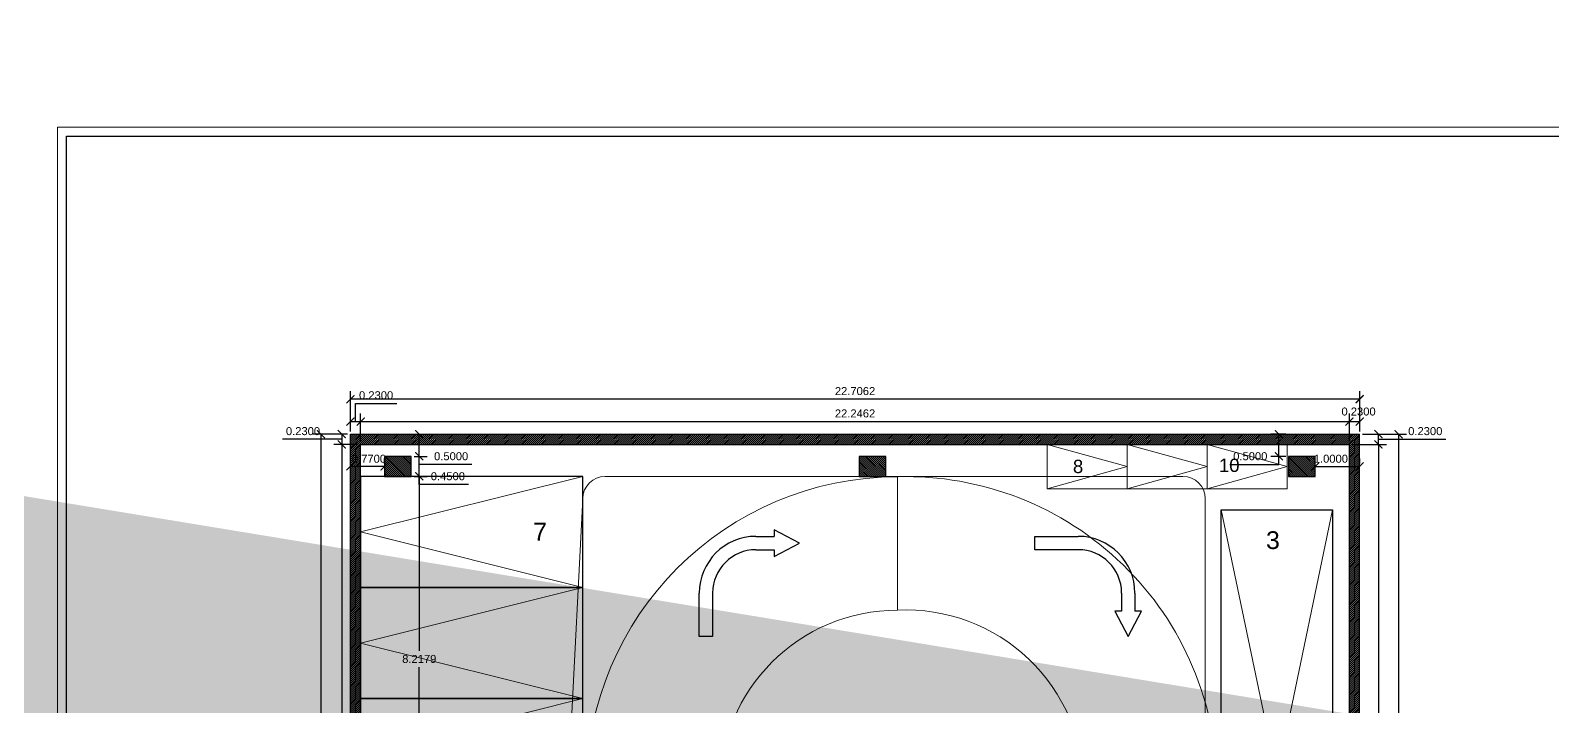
# Model space of a CAD drawing. Header units: metres. Extents: x -1560916 to -1560612, y 43591 to 43809.
# Drawn here: x -1560857.57 to -1560823.32, y 43709.53 to 43724.74 of the extents above; entities that cross this region are included whole.
import ezdxf

# ---------------------------------------------------------------- set-up
doc = ezdxf.new("R2010")
doc.units = ezdxf.units.M
doc.header["$LTSCALE"] = 750
doc.header["$MEASUREMENT"] = 0
doc.header["$PDMODE"] = 35
doc.header["$PDSIZE"] = 50
doc.layers.get('0').update_dxf_attribs({"lineweight": 5})
doc.layers.get('Defpoints').update_dxf_attribs({"lineweight": 0})
for name, color, linetype, lineweight in [('AR_DIM WRK', 3, 'Continuous', 13), ('AR_DRIVE WAY', 173, 'Continuous', 9), ('CAR', 6, 'Continuous', 13), ('column', 242, 'Continuous', 25), ('DIM-1', 8, 'Continuous', 18), ('ED', 30, 'Continuous', 0), ('HAT', 8, 'Continuous', 5), ('HATCH2', 8, 'Continuous', 5), ('TWO WHEELER', 8, 'Continuous', 13), ('wall', 7, 'Continuous', 30)]:
    doc.layers.add(name, color=color, linetype=linetype, lineweight=lineweight)
doc.layers.add('DRIVEWAY', color=6, linetype='Continuous')
doc.layers.add('PARKING_SLOT', color=30, linetype='Continuous', plot=False)
doc.styles.add('RS1', font='romans.shx', dxfattribs={"width": 0.75})
doc.styles.get("Standard").update_dxf_attribs({"font": 'arial.ttf'})
doc.dimstyles.new('DIM-100', dxfattribs={"dimtxt": 200, "dimasz": 100, "dimexe": 25, "dimexo": 25, "dimgap": 35, "dimtad": 1, "dimdec": 0, "dimrnd": 5, "dimzin": 0, "dimdsep": 46, "dimtxsty": 'RS1', "dimblk": 'ARCHTICK', "dimcen": 100, "dimdle": 25, "dimclrd": 8, "dimclre": 8, "dimclrt": 4, "dimadec": 0, "dimazin": 0, "dimtfac": 0.5, "dimtdec": 0, "dimtmove": 1, "dimatfit": 0, "dimfxl": 75, "dimfrac": 1, "dimtolj": 1, "dimtzin": 0, "dimarcsym": 2})
doc.dimstyles.get("Standard").update_dxf_attribs({"dimtxt": 0.18, "dimasz": 0.18, "dimexe": 0.18, "dimexo": 0.0625, "dimgap": 0.09, "dimtad": 1, "dimtih": 1, "dimtoh": 1, "dimdec": 4, "dimzin": 0, "dimdsep": 46, "dimtxsty": 'Standard', "dimblk": 'ARCHTICK', "dimcen": 0.09, "dimadec": 0, "dimazin": 0, "dimtfac": 1, "dimtdec": 4, "dimtofl": 0, "dimtmove": 0, "dimatfit": 3, "dimldrblk": 'ARCHTICK', "dimfxl": 1, "dimtolj": 1, "dimtzin": 0, "dimarcsym": 0})

# ---------------------------------------------------------------- blocks, each defined once
blk = doc.blocks.new('CAR1')
at = {"layer": 'CAR'}
for p, q in [((0, -6000), (1250, 0)), ((0, -6000), (1250, 0)), ((1250, 0), (2500, -6000)), ((1250, 0), (2500, -6000))]:
    blk.add_line(p, q, dxfattribs=at)
blk.add_lwpolyline([(0, -6000), (2500, -6000), (2500, 0), (0, 0)], close=True, dxfattribs=at)
blk.add_lwpolyline([(0, -6000), (2500, -6000), (2500, 0), (0, 0)], close=True, dxfattribs=at)
blk = doc.blocks.new('A$C1B39315A')
at = {"layer": 'HAT'}
h = blk.add_hatch(dxfattribs=at)
h.set_pattern_fill('ANSI31', color=256, scale=250, style=0)
h.set_pattern_definition([(45, (1235526.34, -160224.39), (-22.0970869, 22.0970869), [])])
h.paths.add_polyline_path([(-450, 0), (0, 0), (0, 600), (-450, 600)])
at = {"layer": 'column'}
blk.add_lwpolyline([(-450, 0), (0, 0), (0, 600), (-450, 600)], close=True, dxfattribs=at)
blk = doc.blocks.new('CAR')
at = {"layer": 'CAR'}
for p, q in [((142669, 42114), (137669, 43364)), ((142669, 42114), (137669, 43364)), ((137669, 40864), (142669, 42114)), ((137669, 40864), (142669, 42114))]:
    blk.add_line(p, q, dxfattribs=at)
blk.add_lwpolyline([(137669, 40864), (137669, 43364), (142669, 43364), (142669, 40864)], close=True, dxfattribs=at)
blk.add_lwpolyline([(137669, 40864), (137669, 43364), (142669, 43364), (142669, 40864)], close=True, dxfattribs=at)
blk = doc.blocks.new('*U58')
for p, q in [((1500, 3000), (2049, 3000)), ((1500, 2600), (2049, 2600)), ((-200, 0), (-200, 1300)), ((200, 1300), (200, 0)), ((200, 0), (-200, 0))]:
    blk.add_line(p, q)
blk.add_lwpolyline([(2049, 2600), (2049, 2400), (2800, 2800), (2049, 3200), (2049, 3000)])
for radius in [1700, 1300]:
    blk.add_arc((1500, 1300), radius, 90, 180)
blk = doc.blocks.new('*U59')
for p, q in [((0, -200), (0, 200)), ((0, 200), (1300, 200)), ((1300, -200), (0, -200)), ((2600, -1500), (2600, -2049)), ((3000, -1500), (3000, -2049))]:
    blk.add_line(p, q)
blk.add_lwpolyline([(2600, -2049), (2400, -2049), (2800, -2800), (3200, -2049), (3000, -2049)])
for radius in [1700, 1300]:
    blk.add_arc((1300, -1500), radius, 360, 90)
blk = doc.blocks.new('_ArchTick')
at = {"color": 0, "linetype": 'ByBlock', "const_width": 0.15}
blk.add_lwpolyline([(-0.5, -0.5), (0.5, 0.5)], dxfattribs=at)
blk = doc.blocks.new('*D89')
at = {"layer": 'Defpoints', "color": 0, "transparency": 16777216}
for p in [(-1560850.137, 43715.941), (-1560850.367, 43715.658), (-1560850.137, 43715.428)]:
    blk.add_point(p, dxfattribs=at)
at = {"layer": 'ED', "color": 0, "lineweight": -2, "transparency": 16777216}
for p, q in [((-1560850.252, 43715.941), (-1560850.252, 43716.35)), ((-1560850.252, 43716.35), (-1560849.326, 43716.35)), ((-1560850.367, 43715.721), (-1560850.367, 43716.121)), ((-1560850.137, 43715.491), (-1560850.137, 43716.121)), ((-1560850.367, 43715.941), (-1560850.137, 43715.941))]:
    blk.add_line(p, q, dxfattribs=at)
at = {"layer": 'ED', "color": 0, "lineweight": -2, "transparency": 16777216, "xscale": 0.18, "yscale": 0.18, "zscale": 0.18, "rotation": 180}
blk.add_blockref('_ArchTick', (-1560850.367, 43715.941), dxfattribs=at)
at = {"layer": 'ED', "color": 0, "lineweight": -2, "transparency": 16777216, "xscale": 0.18, "yscale": 0.18, "zscale": 0.18}
blk.add_blockref('_ArchTick', (-1560850.137, 43715.941), dxfattribs=at)
at = {"layer": 'ED', "color": 0, "transparency": 16777216, "insert": (-1560849.789, 43716.532), "char_height": 0.18, "attachment_point": 5}
blk.add_mtext('\\A1;0.2300', dxfattribs=at)
blk = doc.blocks.new('*D90')
at = {"layer": 'Defpoints', "color": 0, "transparency": 16777216}
for p in [(-1560827.891, 43715.941), (-1560850.137, 43715.428), (-1560827.891, 43715.428)]:
    blk.add_point(p, dxfattribs=at)
at = {"layer": 'ED', "color": 0, "lineweight": -2, "transparency": 16777216}
for p, q in [((-1560850.137, 43715.491), (-1560850.137, 43716.121)), ((-1560827.891, 43715.491), (-1560827.891, 43716.121)), ((-1560850.137, 43715.941), (-1560827.891, 43715.941))]:
    blk.add_line(p, q, dxfattribs=at)
at = {"layer": 'ED', "color": 0, "lineweight": -2, "transparency": 16777216, "xscale": 0.18, "yscale": 0.18, "zscale": 0.18, "rotation": 180}
blk.add_blockref('_ArchTick', (-1560850.137, 43715.941), dxfattribs=at)
at = {"layer": 'ED', "color": 0, "lineweight": -2, "transparency": 16777216, "xscale": 0.18, "yscale": 0.18, "zscale": 0.18}
blk.add_blockref('_ArchTick', (-1560827.891, 43715.941), dxfattribs=at)
at = {"layer": 'ED', "color": 0, "transparency": 16777216, "insert": (-1560839.014, 43716.123), "char_height": 0.18, "attachment_point": 5}
blk.add_mtext('\\A1;22.2462', dxfattribs=at)
blk = doc.blocks.new('*D91')
at = {"layer": 'Defpoints', "color": 0, "transparency": 16777216}
for p in [(-1560827.661, 43715.941), (-1560827.891, 43715.428), (-1560827.661, 43715.658)]:
    blk.add_point(p, dxfattribs=at)
at = {"layer": 'ED', "color": 0, "lineweight": -2, "transparency": 16777216}
for p, q in [((-1560827.891, 43715.491), (-1560827.891, 43716.121)), ((-1560827.661, 43715.721), (-1560827.661, 43716.121)), ((-1560827.891, 43715.941), (-1560827.661, 43715.941))]:
    blk.add_line(p, q, dxfattribs=at)
at = {"layer": 'ED', "color": 0, "lineweight": -2, "transparency": 16777216, "xscale": 0.18, "yscale": 0.18, "zscale": 0.18, "rotation": 180}
blk.add_blockref('_ArchTick', (-1560827.891, 43715.941), dxfattribs=at)
at = {"layer": 'ED', "color": 0, "lineweight": -2, "transparency": 16777216, "xscale": 0.18, "yscale": 0.18, "zscale": 0.18}
blk.add_blockref('_ArchTick', (-1560827.661, 43715.941), dxfattribs=at)
at = {"layer": 'ED', "color": 0, "transparency": 16777216, "insert": (-1560827.686, 43716.166), "char_height": 0.18, "attachment_point": 5}
blk.add_mtext('\\A1;0.2300', dxfattribs=at)
blk = doc.blocks.new('*D92')
at = {"layer": 'Defpoints', "color": 0, "transparency": 16777216}
for p in [(-1560850.367, 43716.445), (-1560850.367, 43715.658), (-1560827.661, 43715.658)]:
    blk.add_point(p, dxfattribs=at)
at = {"layer": 'ED', "color": 0, "lineweight": -2, "transparency": 16777216}
for p, q in [((-1560850.367, 43715.721), (-1560850.367, 43716.625)), ((-1560827.661, 43716.445), (-1560850.367, 43716.445)), ((-1560827.661, 43715.721), (-1560827.661, 43716.625))]:
    blk.add_line(p, q, dxfattribs=at)
at = {"layer": 'ED', "color": 0, "lineweight": -2, "transparency": 16777216, "xscale": 0.18, "yscale": 0.18, "zscale": 0.18, "rotation": 180}
blk.add_blockref('_ArchTick', (-1560850.367, 43716.445), dxfattribs=at)
at = {"layer": 'ED', "color": 0, "lineweight": -2, "transparency": 16777216, "xscale": 0.18, "yscale": 0.18, "zscale": 0.18}
blk.add_blockref('_ArchTick', (-1560827.661, 43716.445), dxfattribs=at)
at = {"layer": 'ED', "color": 0, "transparency": 16777216, "insert": (-1560839.014, 43716.626), "char_height": 0.18, "attachment_point": 5}
blk.add_mtext('\\A1;22.7062', dxfattribs=at)
blk = doc.blocks.new('*D93')
at = {"layer": 'Defpoints', "color": 0, "transparency": 16777216}
for p in [(-1560850.562, 43715.428), (-1560850.367, 43715.658), (-1560850.137, 43715.428)]:
    blk.add_point(p, dxfattribs=at)
at = {"layer": 'ED', "color": 0, "lineweight": -2, "transparency": 16777216}
for p, q in [((-1560850.971, 43715.543), (-1560851.897, 43715.543)), ((-1560850.562, 43715.543), (-1560850.971, 43715.543)), ((-1560850.43, 43715.658), (-1560850.742, 43715.658)), ((-1560850.2, 43715.428), (-1560850.742, 43715.428)), ((-1560850.562, 43715.658), (-1560850.562, 43715.428))]:
    blk.add_line(p, q, dxfattribs=at)
at = {"layer": 'ED', "color": 0, "lineweight": -2, "transparency": 16777216, "xscale": 0.18, "yscale": 0.18, "zscale": 0.18}
for p, rotation in [((-1560850.562, 43715.658), 90), ((-1560850.562, 43715.428), 270)]:
    blk.add_blockref('_ArchTick', p, dxfattribs=dict(at, rotation=rotation))
at = {"layer": 'ED', "color": 0, "transparency": 16777216, "insert": (-1560851.434, 43715.725), "char_height": 0.18, "attachment_point": 5}
blk.add_mtext('\\A1;0.2300', dxfattribs=at)
blk = doc.blocks.new('*D94')
at = {"layer": 'Defpoints', "color": 0, "transparency": 16777216}
for p in [(-1560850.137, 43715.428), (-1560850.562, 43695.813), (-1560850.367, 43695.813)]:
    blk.add_point(p, dxfattribs=at)
at = {"layer": 'ED', "color": 0, "lineweight": -2, "transparency": 16777216}
for p, q in [((-1560850.2, 43715.428), (-1560850.742, 43715.428)), ((-1560850.562, 43715.428), (-1560850.562, 43705.802)), ((-1560850.562, 43695.813), (-1560850.562, 43705.439)), ((-1560850.43, 43695.813), (-1560850.742, 43695.813))]:
    blk.add_line(p, q, dxfattribs=at)
at = {"layer": 'ED', "color": 0, "lineweight": -2, "transparency": 16777216, "xscale": 0.18, "yscale": 0.18, "zscale": 0.18}
for p, rotation in [((-1560850.562, 43715.428), 90), ((-1560850.562, 43695.813), 270)]:
    blk.add_blockref('_ArchTick', p, dxfattribs=dict(at, rotation=rotation))
at = {"layer": 'ED', "color": 0, "transparency": 16777216, "insert": (-1560850.562, 43705.62), "char_height": 0.18, "attachment_point": 5}
blk.add_mtext('\\A1;19.6158', dxfattribs=at)
blk = doc.blocks.new('*D96')
at = {"layer": 'Defpoints', "color": 0, "transparency": 16777216}
for p in [(-1560851.03, 43715.658), (-1560850.367, 43715.658), (-1560846.367, 43691.813)]:
    blk.add_point(p, dxfattribs=at)
at = {"layer": 'ED', "color": 0, "lineweight": -2, "transparency": 16777216}
for p, q in [((-1560850.43, 43715.658), (-1560851.21, 43715.658)), ((-1560851.03, 43715.658), (-1560851.03, 43703.917)), ((-1560851.03, 43691.813), (-1560851.03, 43703.554)), ((-1560846.43, 43691.813), (-1560851.21, 43691.813))]:
    blk.add_line(p, q, dxfattribs=at)
at = {"layer": 'ED', "color": 0, "lineweight": -2, "transparency": 16777216, "xscale": 0.18, "yscale": 0.18, "zscale": 0.18}
for p, rotation in [((-1560851.03, 43715.658), 90), ((-1560851.03, 43691.813), 270)]:
    blk.add_blockref('_ArchTick', p, dxfattribs=dict(at, rotation=rotation))
at = {"layer": 'ED', "color": 0, "transparency": 16777216, "insert": (-1560851.03, 43703.735), "char_height": 0.18, "attachment_point": 5}
blk.add_mtext('\\A1;23.8458', dxfattribs=at)
blk = doc.blocks.new('*D108')
at = {"layer": 'Defpoints', "color": 0, "transparency": 16777216}
for p in [(-1560827.891, 43715.428), (-1560827.241, 43715.428), (-1560827.661, 43695.813)]:
    blk.add_point(p, dxfattribs=at)
at = {"layer": 'ED', "color": 0, "lineweight": -2, "transparency": 16777216}
for p, q in [((-1560827.829, 43715.428), (-1560827.061, 43715.428)), ((-1560827.241, 43715.428), (-1560827.241, 43705.802)), ((-1560827.241, 43695.813), (-1560827.241, 43705.439)), ((-1560827.599, 43695.813), (-1560827.061, 43695.813))]:
    blk.add_line(p, q, dxfattribs=at)
at = {"layer": 'ED', "color": 0, "lineweight": -2, "transparency": 16777216, "xscale": 0.18, "yscale": 0.18, "zscale": 0.18}
for p, rotation in [((-1560827.241, 43715.428), 90), ((-1560827.241, 43695.813), 270)]:
    blk.add_blockref('_ArchTick', p, dxfattribs=dict(at, rotation=rotation))
at = {"layer": 'ED', "color": 0, "transparency": 16777216, "insert": (-1560827.241, 43705.62), "char_height": 0.18, "attachment_point": 5}
blk.add_mtext('\\A1;19.6158', dxfattribs=at)
blk = doc.blocks.new('*D109')
at = {"layer": 'Defpoints', "color": 0, "transparency": 16777216}
for p in [(-1560827.891, 43715.428), (-1560827.661, 43715.658), (-1560827.241, 43715.658)]:
    blk.add_point(p, dxfattribs=at)
at = {"layer": 'ED', "color": 0, "lineweight": -2, "transparency": 16777216}
for p, q in [((-1560827.829, 43715.428), (-1560827.061, 43715.428)), ((-1560827.599, 43715.658), (-1560827.061, 43715.658)), ((-1560827.241, 43715.428), (-1560827.241, 43715.658)), ((-1560827.241, 43715.543), (-1560826.648, 43715.543)), ((-1560826.648, 43715.543), (-1560825.721, 43715.543))]:
    blk.add_line(p, q, dxfattribs=at)
at = {"layer": 'ED', "color": 0, "lineweight": -2, "transparency": 16777216, "xscale": 0.18, "yscale": 0.18, "zscale": 0.18}
for p, rotation in [((-1560827.241, 43715.658), 90), ((-1560827.241, 43715.428), 270)]:
    blk.add_blockref('_ArchTick', p, dxfattribs=dict(at, rotation=rotation))
at = {"layer": 'ED', "color": 0, "transparency": 16777216, "insert": (-1560826.185, 43715.725), "char_height": 0.18, "attachment_point": 5}
blk.add_mtext('\\A1;0.2300', dxfattribs=at)
blk = doc.blocks.new('*D110')
at = {"layer": 'Defpoints', "color": 0, "transparency": 16777216}
for p in [(-1560827.661, 43715.658), (-1560831.661, 43691.813), (-1560826.786, 43691.813)]:
    blk.add_point(p, dxfattribs=at)
at = {"layer": 'ED', "color": 0, "lineweight": -2, "transparency": 16777216}
for p, q in [((-1560827.599, 43715.658), (-1560826.606, 43715.658)), ((-1560826.786, 43715.658), (-1560826.786, 43703.917)), ((-1560826.786, 43691.813), (-1560826.786, 43703.554)), ((-1560831.599, 43691.813), (-1560826.606, 43691.813))]:
    blk.add_line(p, q, dxfattribs=at)
at = {"layer": 'ED', "color": 0, "lineweight": -2, "transparency": 16777216, "xscale": 0.18, "yscale": 0.18, "zscale": 0.18}
for p, rotation in [((-1560826.786, 43715.658), 90), ((-1560826.786, 43691.813), 270)]:
    blk.add_blockref('_ArchTick', p, dxfattribs=dict(at, rotation=rotation))
at = {"layer": 'ED', "color": 0, "transparency": 16777216, "insert": (-1560826.786, 43703.735), "char_height": 0.18, "attachment_point": 5}
blk.add_mtext('\\A1;23.8458', dxfattribs=at)
blk = doc.blocks.new('*D111')
at = {"layer": 'Defpoints', "color": 0, "transparency": 16777216}
for p in [(-1560829.478, 43715.658), (-1560829.261, 43715.658), (-1560829.261, 43715.158)]:
    blk.add_point(p, dxfattribs=at)
at = {"layer": 'ED', "color": 0, "lineweight": -2, "transparency": 16777216}
for p, q in [((-1560829.324, 43715.658), (-1560829.658, 43715.658)), ((-1560829.478, 43715.158), (-1560829.478, 43715.658)), ((-1560830.585, 43714.978), (-1560829.478, 43714.978)), ((-1560829.324, 43715.158), (-1560829.658, 43715.158)), ((-1560829.478, 43714.978), (-1560829.478, 43715.158))]:
    blk.add_line(p, q, dxfattribs=at)
at = {"layer": 'ED', "color": 0, "lineweight": -2, "transparency": 16777216, "xscale": 0.18, "yscale": 0.18, "zscale": 0.18}
for p, rotation in [((-1560829.478, 43715.658), 90), ((-1560829.478, 43715.158), 270)]:
    blk.add_blockref('_ArchTick', p, dxfattribs=dict(at, rotation=rotation))
at = {"layer": 'ED', "color": 0, "transparency": 16777216, "insert": (-1560830.122, 43715.16), "char_height": 0.18, "attachment_point": 5}
blk.add_mtext('\\A1;0.5000', dxfattribs=at)
blk = doc.blocks.new('*D112')
at = {"layer": 'Defpoints', "color": 0, "transparency": 16777216}
for p in [(-1560828.661, 43714.933), (-1560827.661, 43714.933), (-1560827.661, 43714.933)]:
    blk.add_point(p, dxfattribs=at)
at = {"layer": 'ED', "color": 0, "lineweight": -2, "transparency": 16777216}
for p, q in [((-1560828.661, 43714.996), (-1560828.661, 43715.113)), ((-1560827.661, 43714.996), (-1560827.661, 43715.113)), ((-1560828.661, 43714.933), (-1560827.661, 43714.933))]:
    blk.add_line(p, q, dxfattribs=at)
at = {"layer": 'ED', "color": 0, "lineweight": -2, "transparency": 16777216, "xscale": 0.18, "yscale": 0.18, "zscale": 0.18, "rotation": 180}
blk.add_blockref('_ArchTick', (-1560828.661, 43714.933), dxfattribs=at)
at = {"layer": 'ED', "color": 0, "lineweight": -2, "transparency": 16777216, "xscale": 0.18, "yscale": 0.18, "zscale": 0.18}
blk.add_blockref('_ArchTick', (-1560827.661, 43714.933), dxfattribs=at)
at = {"layer": 'ED', "color": 0, "transparency": 16777216, "insert": (-1560828.309, 43715.104), "char_height": 0.18, "attachment_point": 5}
blk.add_mtext('\\A1;1.0000', dxfattribs=at)
blk = doc.blocks.new('*D113')
at = {"layer": 'Defpoints', "color": 0, "transparency": 16777216}
for p in [(-1560848.997, 43715.658), (-1560848.818, 43715.658), (-1560848.997, 43715.158)]:
    blk.add_point(p, dxfattribs=at)
at = {"layer": 'ED', "color": 0, "lineweight": -2, "transparency": 16777216}
for p, q in [((-1560848.935, 43715.658), (-1560848.638, 43715.658)), ((-1560848.818, 43715.158), (-1560848.818, 43715.658)), ((-1560848.935, 43715.158), (-1560848.638, 43715.158)), ((-1560848.818, 43714.978), (-1560848.818, 43715.158)), ((-1560847.638, 43714.978), (-1560848.818, 43714.978))]:
    blk.add_line(p, q, dxfattribs=at)
at = {"layer": 'ED', "color": 0, "lineweight": -2, "transparency": 16777216, "xscale": 0.18, "yscale": 0.18, "zscale": 0.18}
for p, rotation in [((-1560848.818, 43715.658), 90), ((-1560848.818, 43715.158), 270)]:
    blk.add_blockref('_ArchTick', p, dxfattribs=dict(at, rotation=rotation))
at = {"layer": 'ED', "color": 0, "transparency": 16777216, "insert": (-1560848.101, 43715.16), "char_height": 0.18, "attachment_point": 5}
blk.add_mtext('\\A1;0.5000', dxfattribs=at)
blk = doc.blocks.new('*D114')
at = {"layer": 'Defpoints', "color": 0, "transparency": 16777216}
for p in [(-1560850.367, 43714.933), (-1560850.367, 43714.933), (-1560849.597, 43714.933)]:
    blk.add_point(p, dxfattribs=at)
at = {"layer": 'ED', "color": 0, "lineweight": -2, "transparency": 16777216}
for p, q in [((-1560850.367, 43714.996), (-1560850.367, 43715.113)), ((-1560849.597, 43714.996), (-1560849.597, 43715.113)), ((-1560849.597, 43714.933), (-1560850.367, 43714.933))]:
    blk.add_line(p, q, dxfattribs=at)
at = {"layer": 'ED', "color": 0, "lineweight": -2, "transparency": 16777216, "xscale": 0.18, "yscale": 0.18, "zscale": 0.18, "rotation": 180}
blk.add_blockref('_ArchTick', (-1560850.367, 43714.933), dxfattribs=at)
at = {"layer": 'ED', "color": 0, "lineweight": -2, "transparency": 16777216, "xscale": 0.18, "yscale": 0.18, "zscale": 0.18}
blk.add_blockref('_ArchTick', (-1560849.597, 43714.933), dxfattribs=at)
at = {"layer": 'ED', "color": 0, "transparency": 16777216, "insert": (-1560849.95, 43715.104), "char_height": 0.18, "attachment_point": 5}
blk.add_mtext('\\A1;0.7700', dxfattribs=at)
blk = doc.blocks.new('*D137')
at = {"layer": 'Defpoints', "color": 0, "transparency": 16777216}
for p in [(-1560848.997, 43714.708), (-1560848.818, 43714.708), (-1560848.997, 43706.49)]:
    blk.add_point(p, dxfattribs=at)
at = {"layer": 'ED', "color": 0, "lineweight": -2, "transparency": 16777216}
for p, q in [((-1560848.935, 43714.708), (-1560848.638, 43714.708)), ((-1560848.818, 43714.708), (-1560848.818, 43710.781)), ((-1560848.818, 43706.49), (-1560848.818, 43710.418)), ((-1560848.935, 43706.49), (-1560848.638, 43706.49))]:
    blk.add_line(p, q, dxfattribs=at)
at = {"layer": 'ED', "color": 0, "lineweight": -2, "transparency": 16777216, "xscale": 0.18, "yscale": 0.18, "zscale": 0.18}
for p, rotation in [((-1560848.818, 43714.708), 90), ((-1560848.818, 43706.49), 270)]:
    blk.add_blockref('_ArchTick', p, dxfattribs=dict(at, rotation=rotation))
at = {"layer": 'ED', "color": 0, "transparency": 16777216, "insert": (-1560848.818, 43710.599), "char_height": 0.18, "attachment_point": 5}
blk.add_mtext('\\A1;8.2179', dxfattribs=at)
blk = doc.blocks.new('*D138')
at = {"layer": 'Defpoints', "color": 0, "transparency": 16777216}
for p in [(-1560848.997, 43715.158), (-1560848.818, 43715.158), (-1560848.997, 43714.708)]:
    blk.add_point(p, dxfattribs=at)
at = {"layer": 'ED', "color": 0, "lineweight": -2, "transparency": 16777216}
for p, q in [((-1560848.935, 43715.158), (-1560848.638, 43715.158)), ((-1560848.818, 43714.708), (-1560848.818, 43715.158)), ((-1560848.935, 43714.708), (-1560848.638, 43714.708)), ((-1560848.818, 43714.528), (-1560848.818, 43714.708)), ((-1560847.711, 43714.528), (-1560848.818, 43714.528))]:
    blk.add_line(p, q, dxfattribs=at)
at = {"layer": 'ED', "color": 0, "lineweight": -2, "transparency": 16777216, "xscale": 0.18, "yscale": 0.18, "zscale": 0.18}
for p, rotation in [((-1560848.818, 43715.158), 90), ((-1560848.818, 43714.708), 270)]:
    blk.add_blockref('_ArchTick', p, dxfattribs=dict(at, rotation=rotation))
at = {"layer": 'ED', "color": 0, "transparency": 16777216, "insert": (-1560848.175, 43714.71), "char_height": 0.18, "attachment_point": 5}
blk.add_mtext('\\A1;0.4500', dxfattribs=at)
blk = doc.blocks.new('BIKE')
at = {"layer": 'TWO WHEELER'}
for p, q in [((101097, 37828), (99297, 37828)), ((99297, 37828), (99297, 36828)), ((101097, 36828), (101097, 37828)), ((99297, 36828), (101097, 36828))]:
    blk.add_line(p, q, dxfattribs=at)
blk.add_lwpolyline([(101097, 37828), (99297, 37328), (101097, 36828)], dxfattribs=at)

msp = doc.modelspace()

# ---------------------------------------------------------------- hatches: boundary and pattern name
at = {"layer": 'HAT'}
h = msp.add_hatch(dxfattribs=at)
h.set_pattern_fill('ANSI31', color=256, scale=0.25, style=0)
h.set_pattern_definition([(45, (-1559521.5484, 43554.56399), (-0.0220970869, 0.0220970869), [])])
edge = h.paths.add_edge_path()
edge.add_line((-1560831.66122, 43691.81258), (-1560831.6908, 43691.81258))
edge.add_line((-1560831.6908, 43691.81258), (-1560831.6908, 43692.04258))
edge.add_line((-1560831.6908, 43692.04258), (-1560831.66122, 43692.04258))
edge.add_arc((-1560831.66122, 43695.81258), 3.77, 270, 360)
edge.add_line((-1560827.89122, 43695.81258), (-1560827.89122, 43715.42838))
edge.add_line((-1560827.89122, 43715.42838), (-1560850.13746, 43715.42838))
edge.add_line((-1560850.13746, 43715.42838), (-1560850.13746, 43695.81258))
edge.add_arc((-1560846.36746, 43695.81258), 3.77, 180, 270)
edge.add_line((-1560846.36746, 43692.04258), (-1560844.97746, 43692.04258))
edge.add_line((-1560844.97746, 43692.04258), (-1560844.97746, 43691.81258))
edge.add_line((-1560844.97746, 43691.81258), (-1560846.36746, 43691.81258))
edge.add_arc((-1560846.36746, 43695.81258), 4, 180, 270, ccw=False)
edge.add_line((-1560850.36746, 43695.81258), (-1560850.36746, 43715.65838))
edge.add_line((-1560850.36746, 43715.65838), (-1560827.66122, 43715.65838))
edge.add_line((-1560827.66122, 43715.65838), (-1560827.66122, 43695.81258))
edge.add_arc((-1560831.66122, 43695.81258), 4, -90, 0, ccw=False)

# ---------------------------------------------------------------- linework, layer by layer
msp.add_line((-1560838.05582, 43714.69836), (-1560838.05582, 43711.69836))
for centre, radius, start, end in [((-1560838.05582, 43707.69836), 7, 90, 180), ((-1560837.86875, 43707.70274), 7, 0, 91.531359), ((-1560838.05582, 43707.69836), 4, 90, 180), ((-1560837.86875, 43707.70274), 4, 0, 92.680546)]:
    msp.add_arc(centre, radius, start, end)
at = {"layer": 'AR_DRIVE WAY'}
for p, q in [((-1560844.63746, 43714.70838), (-1560831.63746, 43714.70838)), ((-1560845.93746, 43698.62258), (-1560845.13746, 43714.20838)), ((-1560831.13746, 43701.07665), (-1560831.13746, 43714.20838))]:
    msp.add_line(p, q, dxfattribs=at)
for centre, start, end in [((-1560844.63746, 43714.20838), 90, 180), ((-1560831.63746, 43714.20838), 0, 90)]:
    msp.add_arc(centre, 0.5, start, end, dxfattribs=at)
at = {"layer": 'column'}
for p, q in [((-1560850.36746, 43695.81258), (-1560850.36746, 43715.65838)), ((-1560850.36746, 43715.65838), (-1560827.66122, 43715.65838)), ((-1560850.13746, 43695.81258), (-1560850.13746, 43715.42838)), ((-1560850.13746, 43715.42838), (-1560827.89122, 43715.42838)), ((-1560827.89122, 43695.81258), (-1560827.89122, 43715.42838)), ((-1560827.66122, 43695.81258), (-1560827.66122, 43715.65838))]:
    msp.add_line(p, q, dxfattribs=at)
at = {"layer": 'DIM-1', "color": 6, "linetype": 'Continuous'}
msp.add_lwpolyline([(-1560856.95623, 43638.46354), (-1560856.95623, 43722.56354), (-1560741.05623, 43722.56354), (-1560741.05623, 43638.46354), (-1560856.95623, 43638.46354)], close=True, dxfattribs=at)
at = {"layer": 'PARKING_SLOT', "linetype": 'Continuous'}
for points in [[(-1560850.13746, 43712.20838), (-1560845.13746, 43712.20838), (-1560845.13746, 43714.70838), (-1560850.13746, 43714.70838)], [(-1560830.77365, 43713.95511), (-1560828.27365, 43713.95511), (-1560828.27365, 43707.95511), (-1560830.77365, 43707.95511)], [(-1560850.13746, 43709.70838), (-1560845.13746, 43709.70838), (-1560845.13746, 43712.20838), (-1560850.13746, 43712.20838)], [(-1560850.13746, 43707.20838), (-1560845.13746, 43707.20838), (-1560845.13746, 43709.70838), (-1560850.13746, 43709.70838)]]:
    msp.add_lwpolyline(points, close=True, dxfattribs=at)
at = {"layer": 'wall'}
msp.add_lwpolyline([(-1560856.75623, 43638.66354), (-1560856.75623, 43722.36354), (-1560741.25623, 43722.36354), (-1560741.25623, 43638.66354)], close=True, dxfattribs=at)

# ---------------------------------------------------------------- block references
at = {"layer": 'column', "xscale": 0.001, "yscale": 0.001, "zscale": 0.001}
for p, rotation in [((-1560848.99746, 43715.15838), 90), ((-1560838.9208, 43714.70838), 270), ((-1560829.26122, 43714.70838), 270)]:
    msp.add_blockref('A$C1B39315A', p, dxfattribs=dict(at, rotation=rotation))
at = {"layer": 'DRIVEWAY', "xscale": 0.00075, "yscale": 0.00075, "zscale": 0.00075}
for name, p in [('*U58', (-1560842.36746, 43711.10838)), ('*U59', (-1560834.96746, 43713.20838))]:
    msp.add_blockref(name, p, dxfattribs=at)
at = {"layer": 'TWO WHEELER', "xscale": -0.001, "yscale": 0.001, "zscale": 0.001}
for p in [(-1560733.5925, 43677.60038), (-1560731.7925, 43677.60038), (-1560729.9925, 43677.60038)]:
    msp.add_blockref('BIKE', p, dxfattribs=at)
at = {"layer": 'TWO WHEELER', "xscale": 0.001, "yscale": 0.001, "zscale": 0.001}
for name, p, rotation in [('CAR', (-1560707.46846, 43755.57238), 179.9999999999995), ('CAR1', (-1560828.27365, 43707.95511), 180), ('CAR', (-1560707.46846, 43753.07238), 179.9999999999995), ('CAR', (-1560707.46846, 43750.57238), 179.9999999999995)]:
    msp.add_blockref(name, p, dxfattribs=dict(at, rotation=rotation))

# ---------------------------------------------------------------- texts
at = {"color": 4}
for s, height, p in [('8', 0.3, (-1560834.11247, 43714.78228)), ('10', 0.3, (-1560830.82884, 43714.80705)), ('7', 0.4, (-1560846.25465, 43713.26277)), ('3', 0.4, (-1560829.76768, 43713.07359))]:
    msp.add_text(s, height=height, dxfattribs=at).set_placement(p)

# ---------------------------------------------------------------- dimensions: what is measured, and where the dimension line sits
at = {"layer": 'ED'}
for base, p1, p2, picture, middle in [((-1560850.36746, 43716.44457), (-1560827.66122, 43715.65838), (-1560850.36746, 43715.65838), '*D92', (-1560839.01434, 43716.62647)), ((-1560850.13746, 43715.94143), (-1560850.36746, 43715.65838), (-1560850.13746, 43715.42838), '*D89', (-1560850.16246, 43716.53232)), ((-1560827.89122, 43715.94143), (-1560850.13746, 43715.42838), (-1560827.89122, 43715.42838), '*D90', (-1560839.01434, 43716.12333))]:
    dim = msp.add_linear_dim(base=base, p1=p1, p2=p2, dimstyle='Standard', override={"dimtmove": 1, "dimfxl": 5}, dxfattribs=at)
    dim.commit()
    dim.dimension.update_dxf_attribs({"geometry": picture, "text_midpoint": middle})
for base, p1, p2, picture, middle in [((-1560827.66122, 43715.94143), (-1560827.89122, 43715.42838), (-1560827.66122, 43715.65838), '*D91', (-1560827.68622, 43715.98381)), ((-1560827.66122, 43714.93338), (-1560828.66122, 43714.93338), (-1560827.66122, 43714.93338), '*D112', (-1560828.30878, 43714.92202))]:
    dim = msp.add_linear_dim(base=base, p1=p1, p2=p2, dimstyle='Standard', override={"dimtmove": 1, "dimfxl": 5}, dxfattribs=at)
    dim.commit()
    dim.dimension.update_dxf_attribs({"geometry": picture, "text_midpoint": middle, "dimtype": 160})
for base, p1, p2, picture, middle in [((-1560850.56183, 43715.42838), (-1560850.36746, 43715.65838), (-1560850.13746, 43715.42838), '*D93', (-1560851.06076, 43715.72535)), ((-1560851.03011, 43715.65838), (-1560846.36746, 43691.81258), (-1560850.36746, 43715.65838), '*D96', (-1560851.03011, 43703.73548)), ((-1560826.78578, 43691.81258), (-1560827.66122, 43715.65838), (-1560831.66122, 43691.81258), '*D110', (-1560826.78578, 43703.73548)), ((-1560827.24089, 43715.65838), (-1560827.89122, 43715.42838), (-1560827.66122, 43715.65838), '*D109', (-1560826.55803, 43715.72535)), ((-1560850.56183, 43695.81258), (-1560850.13746, 43715.42838), (-1560850.36746, 43695.81258), '*D94', (-1560850.56183, 43705.62048)), ((-1560827.24089, 43715.42838), (-1560827.66122, 43695.81258), (-1560827.89122, 43715.42838), '*D108', (-1560827.24089, 43705.62048)), ((-1560848.81795, 43714.70838), (-1560848.99746, 43706.49048), (-1560848.99746, 43714.70838), '*D137', (-1560848.81795, 43710.59943))]:
    dim = msp.add_linear_dim(base=base, p1=p1, p2=p2, angle=90, dimstyle='Standard', override={"dimtmove": 1, "dimfxl": 5}, dxfattribs=at)
    dim.commit()
    dim.dimension.update_dxf_attribs({"geometry": picture, "text_midpoint": middle})
for base, p1, p2, angle, picture, middle in [((-1560848.81795, 43715.65838), (-1560848.99746, 43715.15838), (-1560848.99746, 43715.65838), 90, '*D113', (-1560848.1012, 43715.14053)), ((-1560829.47846, 43715.65838), (-1560829.26122, 43715.15838), (-1560829.26122, 43715.65838), 90, '*D111', (-1560829.72871, 43715.12451)), ((-1560850.36746, 43714.93338), (-1560849.59746, 43714.93338), (-1560850.36746, 43714.93338), 180, '*D114', (-1560849.9499, 43714.92202)), ((-1560848.81795, 43715.15838), (-1560848.99746, 43714.70838), (-1560848.99746, 43715.15838), 90, '*D138', (-1560848.45508, 43714.5412))]:
    dim = msp.add_linear_dim(base=base, p1=p1, p2=p2, angle=angle, dimstyle='Standard', override={"dimtmove": 1, "dimfxl": 5}, dxfattribs=at)
    dim.commit()
    dim.dimension.update_dxf_attribs({"geometry": picture, "text_midpoint": middle, "dimtype": 160})

# ---------------------------------------------------------------- leaders
at = {"layer": 'AR_DIM WRK', "annotation_type": 0, "has_hookline": 1, "hookline_direction": 1}
for points, text_width in [([(-1560813.55273, 43692.45799), (-1560813.12632, 43692.96428), (-1560847.77105, 43692.96428)], 1.04286), ([(-1560793.05622, 43703.6353), (-1560827.09717, 43703.6353)], 1.61429), ([(-1560815.52481, 43698.55192), (-1560849.97677, 43698.55192)], 1.61429)]:
    msp.add_leader(points, dimstyle='DIM-100', override={"dimgap": 35, "dimtad": 0}, dxfattribs=dict(at, text_width=text_width))
at = {"layer": 'HATCH2', "annotation_type": 0, "has_hookline": 1, "hookline_direction": 1, "text_width": 1.71429}
msp.add_leader([(-1560813.50198, 43715.65838), (-1560813.94459, 43716.35449), (-1560779.59269, 43716.35449)], dimstyle='DIM-100', override={"dimgap": 35, "dimtad": 0}, dxfattribs=at)

doc.saveas('drawing.dxf')
